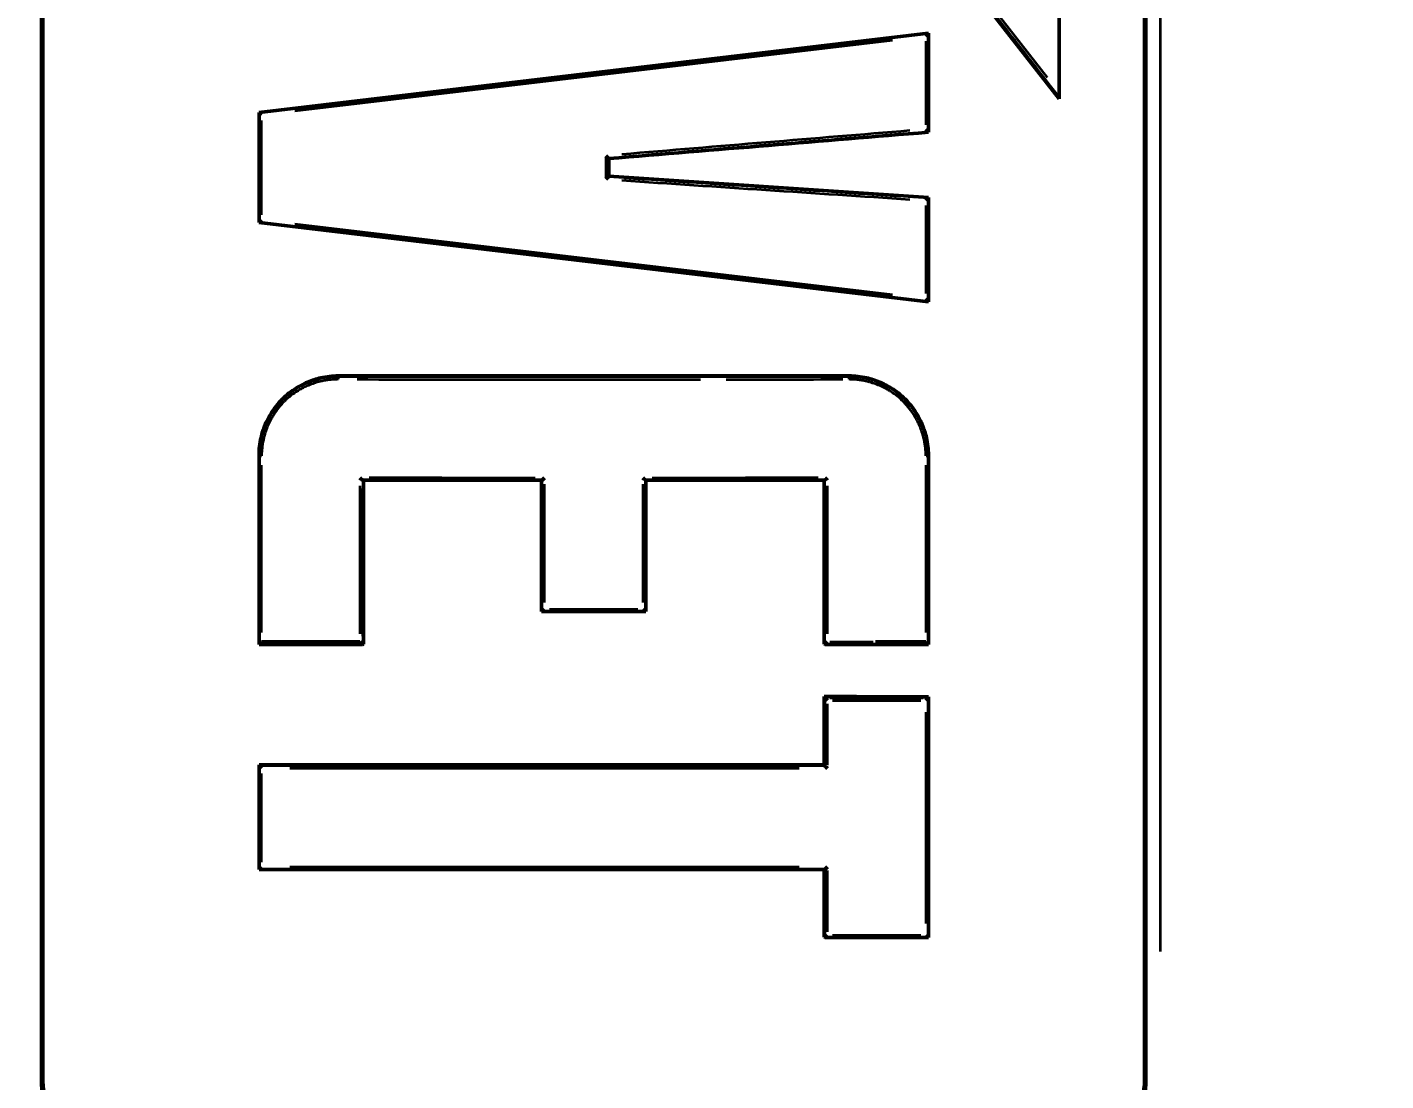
# Model space of a CAD drawing. Header units: millimetres. Extents: x 40 to 2195, y 40 to 1687.
# Drawn here: x 1718.3 to 1769.9, y 831.3 to 871.3 of the extents above; entities that cross this region are included whole.
import ezdxf

# ---------------------------------------------------------------- set-up
doc = ezdxf.new("R2010")
doc.units = ezdxf.units.MM
doc.header["$LTSCALE"] = 8
for name, color, linetype, lineweight in [('Dimension (ISO)', 7, 'Continuous', 25), ('Visible (ISO)', 7, 'Continuous', 50), ('Visible Narrow (ISO)', 7, 'Continuous', 35)]:
    doc.layers.add(name, color=color, linetype=linetype, lineweight=lineweight)
doc.styles.add('Note Text (ANSI)', font='tahoma.ttf')
doc.dimstyles.new('Default (ISO)', dxfattribs={"dimscale": 8, "dimtxt": 1, "dimasz": 2.5, "dimexe": 3.175, "dimexo": 0, "dimgap": 0.762, "dimtad": 1, "dimrnd": 1e-08, "dimzin": 0, "dimdsep": 46, "dimtxsty": 'Note Text (ANSI)', "dimcen": 0.09, "dimdle": 10, "dimclrd": 1, "dimclre": 1, "dimclrt": 1, "dimazin": 0, "dimtfac": 3.5052, "dimtmove": 0, "dimatfit": 3, "dimfxl": 1, "dimtolj": 1, "dimtzin": 0, "dimlwd": -1, "dimlwe": -1, "dimarcsym": 0})

# ---------------------------------------------------------------- blocks, each defined once
blk = doc.blocks.new('*D12')
at = {"layer": 'Defpoints', "color": 0, "transparency": 16777216}
for p in [(1778.421, 1105.216), (1701.164, 772.256), (1778.421, 772.256)]:
    blk.add_point(p, dxfattribs=at)
at = {"layer": 'Dimension (ISO)', "color": 1, "transparency": 16777216}
for p, q in [((1701.164, 772.256), (1701.164, 1130.616)), ((1778.421, 772.256), (1778.421, 1130.616)), ((1721.164, 1105.216), (1758.421, 1105.216))]:
    blk.add_line(p, q, dxfattribs=at)
for points in [[(1721.164, 1108.55), (1721.164, 1101.883), (1701.164, 1105.216)], [(1758.421, 1108.55), (1758.421, 1101.883), (1778.421, 1105.216)]]:
    blk.add_solid(points, dxfattribs=at)
at = {"layer": 'Dimension (ISO)', "color": 1, "transparency": 16777216, "insert": (1690.21, 1121.779), "char_height": 8, "attachment_point": 1, "style": 'Note Text (ANSI)'}
blk.add_mtext('\\A1;77.26 mm [3.042 in]', dxfattribs=at)

msp = doc.modelspace()

# ---------------------------------------------------------------- linework, layer by layer
at = {"layer": 'Visible (ISO)'}
for p, q in [((1718.827, 930.218), (1718.827, 831.294)), ((1757.464, 892.137), (1757.464, 868.798)), ((1748.185, 880.45), (1757.458, 868.578)), ((1752.499, 871.062), (1727.086, 868.053)), ((1752.498, 871.046), (1752.499, 871.062)), ((1752.499, 871.062), (1752.499, 867.305)), ((1757.463, 868.631), (1757.458, 868.578)), ((1727.086, 868.053), (1727.086, 863.872)), ((1727.087, 868.038), (1727.086, 868.053)), ((1752.498, 867.321), (1752.499, 867.305)), ((1740.35, 866.318), (1740.367, 866.303)), ((1740.367, 866.303), (1740.367, 865.629)), ((1740.35, 865.611), (1740.367, 865.629)), ((1752.498, 864.808), (1752.499, 864.827)), ((1752.499, 864.827), (1752.499, 860.864)), ((1727.087, 863.884), (1727.086, 863.872)), ((1727.086, 863.872), (1752.499, 860.864)), ((1752.498, 860.876), (1752.499, 860.864)), ((1749.48, 858.048), (1730.105, 858.048)), ((1727.086, 855.028), (1727.086, 847.855)), ((1752.499, 855.028), (1752.499, 847.855)), ((1731.02, 854.087), (1731.049, 854.084)), ((1731.049, 854.084), (1731.049, 847.855)), ((1737.826, 854.087), (1737.811, 854.084)), ((1737.811, 854.084), (1737.811, 849.101)), ((1741.759, 854.087), (1741.774, 854.084)), ((1741.774, 854.084), (1741.774, 849.101)), ((1748.565, 854.087), (1748.536, 854.084)), ((1748.536, 854.084), (1748.536, 847.855)), ((1737.826, 849.099), (1737.811, 849.101)), ((1741.759, 849.099), (1741.774, 849.101)), ((1727.087, 847.851), (1727.086, 847.855)), ((1731.02, 847.851), (1731.049, 847.855)), ((1748.565, 847.851), (1748.536, 847.855)), ((1752.498, 847.851), (1752.499, 847.855)), ((1748.536, 845.868), (1748.536, 843.283)), ((1748.565, 845.827), (1748.536, 845.868)), ((1752.498, 845.825), (1752.499, 845.866)), ((1752.499, 845.866), (1752.499, 836.736)), ((1727.086, 843.283), (1727.086, 839.319)), ((1748.536, 843.283), (1727.086, 843.283)), ((1727.087, 843.239), (1727.086, 843.283)), ((1748.565, 843.239), (1748.536, 843.283)), ((1760.758, 843.256), (1760.757, 843.256)), ((1760.758, 841.256), (1760.757, 841.256)), ((1727.087, 839.306), (1727.086, 839.319)), ((1727.087, 839.306), (1748.565, 839.306)), ((1748.536, 839.306), (1748.536, 836.735)), ((1748.565, 836.719), (1748.536, 836.735)), ((1752.498, 836.72), (1752.499, 836.736))]:
    msp.add_line(p, q, dxfattribs=at)
for centre, radius, start, end in [((1759.793, 849.656), 1.6, 52.9009, 52.9025), ((1759.792, 848.256), 1.25, 39.4588, 39.4624), ((1759.792, 848.256), 1.25, 320.5359, 320.5406), ((1759.792, 846.856), 1.6, 307.0941, 307.0978)]:
    msp.add_arc(centre, radius, start, end, dxfattribs=at)
for centre, major_axis, ratio, start_param, end_param in [((1752.398, 870.933), (0.1, 0.112), 0.012149, 4.730044, 6.266444), ((1757.463, 868.793), (0, 0.162), 0.005788, 3.2059, 4.742276), ((1727.187, 867.949), (-0.1, 0.0888), 0.014858, 0.016289, 1.552436), ((1740.945, 853.267), (397.122, 33.014), 0.03272, 1.538978, 1.569532), ((1752.398, 867.414), (0.1, -0.0921), 0.015945, 0.017934, 1.553905), ((1740.25, 866.41), (0.1, -0.092), 0.000427, 4.713902, 6.250028), ((1740.25, 865.518), (0.1, 0.0935), 0.00262, 4.711069, 6.247308), ((1740.713, 880.841), (-397.491, 26.543), 0.038157, 1.572475, 1.603001), ((1752.398, 864.714), (0.1, 0.0936), 0.018756, 4.726414, 6.262529), ((1727.187, 863.973), (-0.1, -0.0889), 0.011676, 4.733574, 6.269724), ((1752.398, 860.989), (0.1, -0.112), 0.009637, 0.013914, 1.550317), ((1730.92, 854.187), (0.1, -0.1), 0.025458, 4.715639, 6.251676), ((1739.791, 851.689), (398.157, -0.053), 0.006014, 1.575769, 1.592755), ((1737.926, 854.187), (-0.1, -0.1), 0.011994, 0.018047, 1.546589), ((1741.659, 854.187), (0.1, -0.1), 0.011991, 4.739171, 6.265135), ((1739.793, 851.689), (398.157, 0.012), 0.006014, 1.548835, 1.56582), ((1748.665, 854.187), (-0.1, -0.1), 0.02546, 0.031509, 1.567548), ((1737.926, 849.199), (-0.1, -0.1), 0.017467, 0.01257, 1.549369), ((1739.793, 851.064), (398.535, 0.01), 0.00493, 4.707454, 4.717322), ((1741.659, 849.199), (0.1, -0.1), 0.017468, 4.734181, 6.270615), ((1727.187, 847.951), (-0.1, -0.1), 0.005369, 6.280922, 7.828102), ((1739.787, 850.905), (398.318, 0.097), 0.007662, 4.680499, 4.690376), ((1739.792, 864.844), (399, 0), 0.042365, 4.680785, 4.685258), ((1739.792, 864.844), (399, 0), 0.042365, 4.685258, 4.690146), ((1730.92, 847.951), (0.1, -0.0999), 0.032309, 4.732714, 6.25852), ((1748.665, 847.951), (-0.1, -0.1), 0.032307, 0.024669, 1.552106), ((1739.802, 850.905), (398.238, -0.067), 0.007666, 4.734398, 4.744277), ((1739.792, 864.844), (399, 0), 0.042365, 4.739197, 4.743993), ((1752.398, 847.951), (0.1, -0.1), 0.005371, 4.738233, 6.28545), ((1739.829, 878.455), (-398.155, 1.042), 0.081807, 1.592882, 1.602839), ((1748.665, 845.727), (-0.1, 0.1), 0.012497, 0.069466, 1.605501), ((1752.398, 845.726), (0.0999, 0.0999), 0.039458, 4.704259, 6.240699), ((1727.187, 843.139), (-0.0999, 0.0999), 0.042305, 0.045387, 1.581421), ((1748.665, 843.139), (-0.1, 0.1), 0.015355, 0.072318, 1.608343), ((1727.187, 839.406), (-0.1, -0.1), 0.014755, 6.271537, 7.807581), ((1748.665, 839.406), (-0.0999, -0.0999), 0.041708, 0.01522, 1.551656), ((1748.665, 836.819), (-0.0999, -0.0999), 0.044555, 0.012436, 1.548474), ((1739.79, 849.513), (398.369, -0.282), 0.032108, 4.734441, 4.744315), ((1752.398, 836.82), (0.1, -0.1), 0.017609, 4.76164, 6.297682)]:
    msp.add_ellipse(centre, major_axis=major_axis, ratio=ratio, start_param=start_param, end_param=end_param, dxfattribs=at)
for points, knots in [([(1718.88, 831.342), (1718.88, 847.8), (1718.88, 864.317), (1718.88, 897.321), (1718.88, 913.785), (1718.88, 930.136)], [-9.905801, -9.905801, -9.905801, -9.905801, -4.95291, -4.95291, -0.00002, -0.00002, -0.00002, -0.00002]), ([(1760.705, 831.342), (1760.705, 847.8), (1760.705, 864.317), (1760.705, 897.321), (1760.705, 913.785), (1760.704, 930.136)], [-9.90586, -9.90586, -9.90586, -9.90586, -4.952944, -4.952944, -0.000029, -0.000029, -0.000029, -0.000029]), ([(1760.758, 831.294), (1760.758, 835.417), (1760.758, 839.54), (1760.758, 843.665), (1760.758, 847.791), (1760.758, 851.918), (1760.758, 856.047), (1760.758, 860.579), (1760.758, 865.113), (1760.758, 869.648), (1760.758, 873.378), (1760.758, 877.108), (1760.758, 880.837), (1760.758, 885.039), (1760.758, 889.239), (1760.758, 893.435), (1760.758, 897.49), (1760.758, 901.541), (1760.758, 905.586), (1760.758, 909.2), (1760.758, 912.809), (1760.758, 916.413), (1760.757, 920.016), (1760.757, 923.615), (1760.757, 927.211), (1760.757, 928.214), (1760.757, 929.217), (1760.757, 930.219)], [0, 0, 0, 0, 0.125, 0.125, 0.125, 0.25, 0.25, 0.25, 0.3871702, 0.3871702, 0.3871702, 0.5, 0.5, 0.5, 0.6271482, 0.6271482, 0.6271482, 0.75, 0.75, 0.75, 0.8597323, 0.8597323, 0.8597323, 0.9694057, 0.9694057, 0.9694057, 1, 1, 1, 1]), ([(1730.105, 858.048), (1729.878, 858.048), (1729.653, 858.022), (1729.433, 857.972), (1729.266, 857.934), (1729.102, 857.881), (1728.943, 857.815), (1728.893, 857.794), (1728.843, 857.772), (1728.794, 857.748), (1728.59, 857.65), (1728.398, 857.529), (1728.222, 857.388), (1728.134, 857.318), (1728.05, 857.243), (1727.97, 857.163), (1727.89, 857.083), (1727.814, 856.998), (1727.744, 856.909), (1727.603, 856.733), (1727.482, 856.54), (1727.384, 856.336), (1727.361, 856.288), (1727.339, 856.24), (1727.318, 856.19), (1727.252, 856.031), (1727.199, 855.866), (1727.161, 855.699), (1727.111, 855.479), (1727.086, 855.254), (1727.086, 855.028)], [0.0002129, 0.0002129, 0.0002129, 0.0002129, 0.0682186, 0.0682186, 0.0682186, 0.1197794, 0.1197794, 0.1197794, 0.1360873, 0.1360873, 0.1360873, 0.2040715, 0.2040715, 0.2040715, 0.2378501, 0.2378501, 0.2378501, 0.2719392, 0.2719392, 0.2719392, 0.3399862, 0.3399862, 0.3399862, 0.3560066, 0.3560066, 0.3560066, 0.4078502, 0.4078502, 0.4078502, 0.4758006, 0.4758006, 0.4758006, 0.4758006]), ([(1752.499, 855.028), (1752.499, 855.254), (1752.474, 855.48), (1752.424, 855.7), (1752.385, 855.867), (1752.333, 856.031), (1752.267, 856.19), (1752.246, 856.24), (1752.223, 856.29), (1752.2, 856.339), (1752.102, 856.543), (1751.981, 856.735), (1751.84, 856.911), (1751.77, 856.999), (1751.695, 857.083), (1751.615, 857.163), (1751.535, 857.243), (1751.45, 857.319), (1751.361, 857.39), (1751.185, 857.53), (1750.992, 857.651), (1750.788, 857.749), (1750.74, 857.772), (1750.692, 857.794), (1750.642, 857.815), (1750.483, 857.881), (1750.318, 857.934), (1750.151, 857.972), (1749.931, 858.022), (1749.706, 858.048), (1749.48, 858.048)], [0.000001, 0.000001, 0.000001, 0.000001, 0.0680219, 0.0680219, 0.0680219, 0.1196177, 0.1196177, 0.1196177, 0.1359044, 0.1359044, 0.1359044, 0.2038968, 0.2038968, 0.2038968, 0.237701, 0.237701, 0.237701, 0.2717666, 0.2717666, 0.2717666, 0.3398102, 0.3398102, 0.3398102, 0.3558523, 0.3558523, 0.3558523, 0.4076654, 0.4076654, 0.4076654, 0.4756046, 0.4756046, 0.4756046, 0.4756046]), ([(1721.834, 828.291), (1721.665, 828.291), (1721.496, 828.306), (1721.161, 828.363), (1720.997, 828.406), (1720.73, 828.499), (1720.625, 828.543), (1720.465, 828.621), (1720.408, 828.651), (1720.201, 828.768), (1720.058, 828.866), (1719.85, 829.037), (1719.777, 829.103), (1719.64, 829.24), (1719.574, 829.313), (1719.403, 829.521), (1719.305, 829.663), (1719.187, 829.87), (1719.157, 829.927), (1719.08, 830.087), (1719.036, 830.191), (1718.942, 830.458), (1718.899, 830.622), (1718.856, 830.873), (1718.845, 830.957), (1718.831, 831.126), (1718.828, 831.21), (1718.827, 831.294)], [0.0000013, 0.0000013, 0.0000013, 0.0000013, 0.0508162, 0.0508162, 0.1017788, 0.1017788, 0.1358091, 0.1358091, 0.155268, 0.155268, 0.2071447, 0.2071447, 0.2363776, 0.2363776, 0.265608, 0.265608, 0.3174704, 0.3174704, 0.3369302, 0.3369302, 0.3709684, 0.3709684, 0.4219804, 0.4219804, 0.447385, 0.447385, 0.4727519, 0.4727519, 0.4727519, 0.4727519]), ([(1721.861, 828.364), (1721.665, 828.364), (1721.468, 828.383), (1721.082, 828.46), (1720.893, 828.518), (1720.354, 828.744), (1720.029, 828.961), (1719.48, 829.509), (1719.262, 829.834), (1719.036, 830.373), (1718.977, 830.562), (1718.9, 830.949), (1718.88, 831.145), (1718.88, 831.342)], [-0.4708832, -0.4708832, -0.4708832, -0.4708832, -0.4117986, -0.4117986, -0.3524827, -0.3524827, -0.2354472, -0.2354472, -0.118523, -0.118523, -0.0591371, -0.0591371, -0.0000082, -0.0000082, -0.0000082, -0.0000082]), ([(1760.705, 831.341), (1760.705, 831.146), (1760.686, 830.95), (1760.608, 830.565), (1760.55, 830.376), (1760.325, 829.838), (1760.108, 829.513), (1759.559, 828.964), (1759.235, 828.746), (1758.695, 828.519), (1758.505, 828.461), (1758.118, 828.383), (1757.921, 828.364), (1757.724, 828.364)], [-0.4707471, -0.4707471, -0.4707471, -0.4707471, -0.4116871, -0.4116871, -0.3523848, -0.3523848, -0.2353862, -0.2353862, -0.1185325, -0.1185325, -0.0591231, -0.0591231, -0.000001, -0.000001, -0.000001, -0.000001]), ([(1760.758, 831.294), (1760.758, 831.071), (1760.732, 830.847), (1760.682, 830.628), (1760.632, 830.41), (1760.558, 830.196), (1760.46, 829.994), (1760.363, 829.791), (1760.242, 829.599), (1760.102, 829.423), (1759.961, 829.247), (1759.801, 829.087), (1759.625, 828.947), (1759.449, 828.807), (1759.257, 828.686), (1759.054, 828.589), (1758.851, 828.491), (1758.637, 828.416), (1758.418, 828.366), (1758.199, 828.317), (1757.975, 828.291), (1757.751, 828.291)], [0, 0, 0, 0, 0.142857, 0.142857, 0.142857, 0.285714, 0.285714, 0.285714, 0.428571, 0.428571, 0.428571, 0.571429, 0.571429, 0.571429, 0.714286, 0.714286, 0.714286, 0.857143, 0.857143, 0.857143, 1, 1, 1, 1])]:
    msp.add_open_spline(points, degree=3, knots=knots, dxfattribs=at)
at = {"layer": 'Visible Narrow (ISO)'}
for p, q in [((1761.301, 925.381), (1761.301, 836.191)), ((1748.802, 879.884), (1757.008, 869.381)), ((1751.228, 870.896), (1728.357, 868.189)), ((1751.14, 870.785), (1728.445, 868.099)), ((1752.401, 870.758), (1752.401, 867.59)), ((1752.498, 867.508), (1752.498, 870.86)), ((1727.087, 867.831), (1727.087, 864.092)), ((1727.184, 864.171), (1727.184, 867.751)), ((1740.25, 866.365), (1740.25, 865.562)), ((1752.401, 864.527), (1752.401, 861.174)), ((1752.498, 861.073), (1752.498, 864.611)), ((1728.444, 863.823), (1751.14, 861.137)), ((1730.093, 858.021), (1730.104, 858.046)), ((1749.492, 858.021), (1749.481, 858.046)), ((1727.087, 855.015), (1727.086, 855.027)), ((1752.498, 855.015), (1752.499, 855.027)), ((1727.184, 848.302), (1727.184, 854.658)), ((1752.401, 854.658), (1752.401, 848.302)), ((1730.918, 853.872), (1730.918, 848.257)), ((1737.926, 849.444), (1737.926, 853.934)), ((1741.659, 853.934), (1741.659, 849.444)), ((1748.667, 848.257), (1748.667, 853.872)), ((1748.565, 845.697), (1748.565, 843.368)), ((1748.667, 843.263), (1748.667, 845.593)), ((1752.401, 845.275), (1752.401, 837.258)), ((1727.087, 843.042), (1727.087, 839.503)), ((1727.184, 839.587), (1727.184, 842.947)), ((1747.593, 843.134), (1728.258, 843.134)), ((1728.258, 839.4), (1747.593, 839.4)), ((1748.667, 836.942), (1748.667, 839.271)), ((1748.565, 839.177), (1748.565, 836.849)), ((1718.811, 831.278), (1718.827, 831.293)), ((1718.83, 831.297), (1718.877, 831.339)), ((1760.755, 831.297), (1760.708, 831.339)), ((1760.774, 831.278), (1760.758, 831.293))]:
    msp.add_line(p, q, dxfattribs=at)
for centre, major_axis, ratio, start_param, end_param in [((1740.939, 853.359), (397.724, 33.063), 0.032731, 1.54078, 1.568279), ((1745.08, 865.765), (-106.844, -8.837), 0.008791, 4.647867, 4.750256), ((1740.956, 867.213), (0.001, 437.069), 0.001385, 1.572926, 1.574382), ((1740.713, 880.845), (-398.036, 26.579), 0.038163, 1.57396, 1.601431), ((1740.707, 880.747), (-398.093, 26.582), 0.038162, 1.573723, 1.601196), ((1730.093, 857.92), (0, 0.1), 0.024321, 0.131035, 1.496597), ((1739.792, 866.091), (-399, 0), 0.020486, 1.548293, 1.580965), ((1739.792, 866.091), (-399, 0), 0.020486, 1.583397, 1.594498), ((1749.492, 857.92), (0, 0.1), 0.024321, 4.786026, 6.152111), ((1727.187, 855.014), (-0.1, 0), 0.026871, 0.079866, 1.462384), ((1752.398, 855.014), (0.1, 0), 0.026871, 4.821362, 6.203362), ((1739.792, 865.625), (399, 0), 0.028676, 4.691023, 4.70683), ((1739.792, 865.625), (399, 0), 0.028676, 4.717949, 4.733755), ((1731.036, 867.249), (0.001, 455.535), 0.000034, 1.60038, 1.612707), ((1737.82, 867.252), (0, -455.694), 0.000014, 1.531497, 1.541354), ((1741.767, 867.25), (0, 455.646), 0.000017, 1.600238, 1.610096), ((1748.552, 867.251), (0, -455.577), 0.000029, 1.528885, 1.541212), ((1739.792, 865.001), (399, 0), 0.039615, 4.708178, 4.7166), ((1739.792, 864.844), (399, 0), 0.042365, 4.73486, 4.738969), ((1739.838, 878.429), (-398.33, 1.043), 0.081808, 1.593416, 1.602305), ((1739.829, 878.365), (-398.758, 1.044), 0.081824, 1.593646, 1.602076), ((1739.783, 849.609), (398.76, -0.282), 0.032082, 4.735162, 4.743592)]:
    msp.add_ellipse(centre, major_axis=major_axis, ratio=ratio, start_param=start_param, end_param=end_param, dxfattribs=at)
for points in [[(1718.81, 930.236), (1718.81, 922.051), (1718.81, 905.615), (1718.81, 880.844), (1718.81, 856.032), (1718.81, 839.516), (1718.81, 831.277)], [(1760.775, 831.277), (1760.775, 839.516), (1760.775, 856.032), (1760.775, 880.844), (1760.775, 905.615), (1760.775, 922.051), (1760.775, 930.236)]]:
    msp.add_open_spline(points, degree=3, dxfattribs=at)
for points, knots in [([(1748.218, 880.465), (1748.641, 879.923), (1749.068, 879.376), (1749.502, 878.821), (1749.675, 878.6), (1749.849, 878.377), (1750.023, 878.154), (1750.16, 877.979), (1750.298, 877.802), (1750.436, 877.625), (1750.721, 877.26), (1751.009, 876.892), (1751.299, 876.521), (1751.356, 876.448), (1751.413, 876.375), (1751.47, 876.301), (1751.815, 875.86), (1752.163, 875.416), (1752.51, 874.971), (1752.589, 874.869), (1752.669, 874.767), (1752.749, 874.665), (1752.814, 874.582), (1752.878, 874.5), (1752.943, 874.417), (1753.346, 873.9), (1753.75, 873.384), (1754.155, 872.866), (1754.229, 872.77), (1754.304, 872.675), (1754.378, 872.58), (1754.613, 872.279), (1754.848, 871.979), (1755.084, 871.676), (1755.341, 871.347), (1755.6, 871.015), (1755.86, 870.683), (1756.391, 870.004), (1756.926, 869.319), (1757.463, 868.631)], [0, 0, 0, 0, 0.1461586, 0.1461586, 0.1461586, 0.2043602, 0.2043602, 0.2043602, 0.25, 0.25, 0.25, 0.3440258, 0.3440258, 0.3440258, 0.3625777, 0.3625777, 0.3625777, 0.4743193, 0.4743193, 0.4743193, 0.5, 0.5, 0.5, 0.5208071, 0.5208071, 0.5208071, 0.6508559, 0.6508559, 0.6508559, 0.6747772, 0.6747772, 0.6747772, 0.75, 0.75, 0.75, 0.8321368, 0.8321368, 0.8321368, 1, 1, 1, 1]), ([(1727.087, 863.884), (1728.348, 863.735), (1729.569, 863.59), (1730.747, 863.451), (1731.104, 863.409), (1731.457, 863.367), (1731.806, 863.326), (1732.475, 863.246), (1733.128, 863.169), (1733.769, 863.093), (1734.376, 863.021), (1734.972, 862.951), (1735.558, 862.882), (1735.604, 862.876), (1735.65, 862.871), (1735.696, 862.865), (1735.783, 862.855), (1735.87, 862.845), (1735.956, 862.834), (1736.006, 862.828), (1736.057, 862.822), (1736.107, 862.816), (1736.692, 862.747), (1737.268, 862.679), (1737.837, 862.612), (1738.415, 862.543), (1738.986, 862.476), (1739.553, 862.409), (1739.741, 862.386), (1739.929, 862.364), (1740.116, 862.342), (1740.322, 862.318), (1740.527, 862.293), (1740.732, 862.269), (1741.292, 862.203), (1741.851, 862.137), (1742.412, 862.07), (1742.948, 862.007), (1743.485, 861.943), (1744.027, 861.879), (1744.032, 861.878), (1744.038, 861.878), (1744.043, 861.877), (1744.504, 861.823), (1744.968, 861.768), (1745.437, 861.712), (1746.007, 861.645), (1746.584, 861.576), (1747.17, 861.507), (1747.482, 861.47), (1747.796, 861.433), (1748.114, 861.395), (1748.883, 861.304), (1749.671, 861.211), (1750.474, 861.116), (1751.138, 861.037), (1751.813, 860.958), (1752.498, 860.876)], [0, 0, 0, 0, 0.127896, 0.127896, 0.127896, 0.1666667, 0.1666667, 0.1666667, 0.240897, 0.240897, 0.240897, 0.3112393, 0.3112393, 0.3112393, 0.3167755, 0.3167755, 0.3167755, 0.3272358, 0.3272358, 0.3272358, 0.3333333, 0.3333333, 0.3333333, 0.4042537, 0.4042537, 0.4042537, 0.4761567, 0.4761567, 0.4761567, 0.5, 0.5, 0.5, 0.5261369, 0.5261369, 0.5261369, 0.5976218, 0.5976218, 0.5976218, 0.6659806, 0.6659806, 0.6659806, 0.6666667, 0.6666667, 0.6666667, 0.7248598, 0.7248598, 0.7248598, 0.795667, 0.795667, 0.795667, 0.8333333, 0.8333333, 0.8333333, 0.9245985, 0.9245985, 0.9245985, 1, 1, 1, 1]), ([(1730.093, 858.02), (1729.967, 858.02), (1729.841, 858.012), (1729.662, 857.989), (1729.608, 857.981), (1729.474, 857.957), (1729.395, 857.939), (1729.194, 857.885), (1729.072, 857.844), (1728.874, 857.763), (1728.796, 857.727), (1728.676, 857.665), (1728.633, 857.642), (1728.466, 857.546), (1728.347, 857.465), (1728.154, 857.313), (1728.076, 857.245), (1727.99, 857.162), (1727.978, 857.15), (1727.88, 857.051), (1727.798, 856.959), (1727.646, 856.764), (1727.576, 856.662), (1727.505, 856.543), (1727.497, 856.529), (1727.481, 856.502), (1727.474, 856.489), (1727.409, 856.372), (1727.358, 856.267), (1727.269, 856.05), (1727.231, 855.94), (1727.196, 855.815), (1727.193, 855.803), (1727.177, 855.744), (1727.165, 855.697), (1727.131, 855.537), (1727.113, 855.423), (1727.092, 855.21), (1727.087, 855.112), (1727.087, 855.014)], [0.0000049, 0.0000049, 0.0000049, 0.0000049, 0.0802062, 0.0802062, 0.1149888, 0.1149888, 0.1666667, 0.1666667, 0.2476357, 0.2476357, 0.302277, 0.302277, 0.3333333, 0.3333333, 0.4242645, 0.4242645, 0.489484, 0.489484, 0.5, 0.5, 0.5783644, 0.5783644, 0.6569227, 0.6569227, 0.6666667, 0.6666667, 0.6767098, 0.6767098, 0.7510871, 0.7510871, 0.8252424, 0.8252424, 0.8333333, 0.8333333, 0.863957, 0.863957, 0.9375224, 0.9375224, 1, 1, 1, 1]), ([(1730.091, 857.919), (1730.029, 857.918), (1729.968, 857.916), (1729.846, 857.908), (1729.784, 857.903), (1729.672, 857.888), (1729.621, 857.88), (1729.51, 857.86), (1729.45, 857.847), (1729.375, 857.829), (1729.36, 857.825), (1729.271, 857.801), (1729.198, 857.778), (1729.053, 857.727), (1728.981, 857.699), (1728.861, 857.645), (1728.811, 857.622), (1728.721, 857.575), (1728.681, 857.553), (1728.545, 857.475), (1728.453, 857.415), (1728.275, 857.284), (1728.19, 857.214), (1728.096, 857.126), (1728.082, 857.113), (1728.058, 857.089), (1728.046, 857.078), (1727.962, 856.993), (1727.893, 856.916), (1727.763, 856.756), (1727.703, 856.672), (1727.621, 856.545), (1727.596, 856.504), (1727.565, 856.449), (1727.557, 856.437), (1727.513, 856.357), (1727.479, 856.288), (1727.415, 856.149), (1727.386, 856.078), (1727.334, 855.935), (1727.311, 855.863), (1727.288, 855.78), (1727.285, 855.769), (1727.27, 855.714), (1727.259, 855.671), (1727.237, 855.567), (1727.226, 855.507), (1727.208, 855.387), (1727.2, 855.326), (1727.19, 855.206), (1727.186, 855.145), (1727.184, 855.06), (1727.184, 855.036), (1727.184, 855.011)], [0, 0, 0, 0, 0.040185, 0.040185, 0.080863, 0.080863, 0.115475, 0.115475, 0.156169, 0.156169, 0.166667, 0.166667, 0.216934, 0.216934, 0.267397, 0.267397, 0.303094, 0.303094, 0.333333, 0.333333, 0.405153, 0.405153, 0.477396, 0.477396, 0.489696, 0.489696, 0.5, 0.5, 0.567711, 0.567711, 0.635156, 0.635156, 0.666667, 0.666667, 0.676248, 0.676248, 0.726214, 0.726214, 0.776172, 0.776172, 0.825855, 0.825855, 0.833333, 0.833333, 0.863319, 0.863319, 0.90382, 0.90382, 0.944276, 0.944276, 0.984176, 0.984176, 1, 1, 1, 1]), ([(1749.492, 858.02), (1749.027, 858.02), (1748.542, 858.02), (1748.037, 858.02), (1747.646, 858.02), (1747.242, 858.02), (1746.825, 858.02), (1746.784, 858.02), (1746.743, 858.02), (1746.702, 858.02), (1746.208, 858.02), (1745.696, 858.02), (1745.17, 858.02), (1744.687, 858.02), (1744.193, 858.02), (1743.691, 858.02), (1743.646, 858.02), (1743.6, 858.02), (1743.554, 858.02), (1743.536, 858.02), (1743.518, 858.02), (1743.499, 858.02), (1743.342, 858.02), (1743.184, 858.02), (1743.026, 858.02), (1742.621, 858.02), (1742.211, 858.02), (1741.799, 858.02), (1741.225, 858.02), (1740.645, 858.02), (1740.063, 858.02), (1740.054, 858.02), (1740.045, 858.02), (1740.035, 858.02), (1739.458, 858.02), (1738.878, 858.02), (1738.299, 858.02), (1737.72, 858.02), (1737.141, 858.02), (1736.567, 858.02), (1736.529, 858.02), (1736.492, 858.02), (1736.454, 858.02), (1735.946, 858.02), (1735.442, 858.02), (1734.944, 858.02), (1734.436, 858.02), (1733.936, 858.02), (1733.446, 858.02), (1733.359, 858.02), (1733.271, 858.02), (1733.184, 858.02), (1733.122, 858.02), (1733.06, 858.02), (1732.998, 858.02), (1732.4, 858.02), (1731.819, 858.02), (1731.254, 858.02), (1730.86, 858.02), (1730.473, 858.02), (1730.093, 858.02)], [0, 0, 0, 0, 0.0900588, 0.0900588, 0.0900588, 0.1598038, 0.1598038, 0.1598038, 0.1666667, 0.1666667, 0.1666667, 0.2486316, 0.2486316, 0.2486316, 0.3237626, 0.3237626, 0.3237626, 0.3305966, 0.3305966, 0.3305966, 0.3333333, 0.3333333, 0.3333333, 0.3567519, 0.3567519, 0.3567519, 0.4166667, 0.4166667, 0.4166667, 0.5, 0.5, 0.5, 0.5013409, 0.5013409, 0.5013409, 0.5840038, 0.5840038, 0.5840038, 0.6666667, 0.6666667, 0.6666667, 0.6720827, 0.6720827, 0.6720827, 0.7452647, 0.7452647, 0.7452647, 0.8199258, 0.8199258, 0.8199258, 0.8333333, 0.8333333, 0.8333333, 0.8429008, 0.8429008, 0.8429008, 0.9354731, 0.9354731, 0.9354731, 1, 1, 1, 1]), ([(1752.498, 855.014), (1752.498, 855.14), (1752.49, 855.266), (1752.467, 855.445), (1752.459, 855.499), (1752.435, 855.633), (1752.417, 855.712), (1752.363, 855.913), (1752.322, 856.034), (1752.241, 856.232), (1752.205, 856.311), (1752.143, 856.431), (1752.12, 856.474), (1752.024, 856.641), (1751.943, 856.76), (1751.791, 856.953), (1751.723, 857.031), (1751.64, 857.117), (1751.628, 857.129), (1751.529, 857.228), (1751.437, 857.309), (1751.242, 857.461), (1751.14, 857.531), (1751.02, 857.602), (1751.007, 857.61), (1750.98, 857.626), (1750.966, 857.633), (1750.845, 857.701), (1750.733, 857.754), (1750.511, 857.844), (1750.4, 857.882), (1750.281, 857.915), (1750.275, 857.916), (1750.222, 857.93), (1750.175, 857.942), (1750.015, 857.976), (1749.901, 857.994), (1749.688, 858.015), (1749.59, 858.02), (1749.492, 858.02)], [0, 0, 0, 0, 0.0801953, 0.0801953, 0.1150105, 0.1150105, 0.1666667, 0.1666667, 0.2474355, 0.2474355, 0.302298, 0.302298, 0.3333333, 0.3333333, 0.4241811, 0.4241811, 0.4895035, 0.4895035, 0.5, 0.5, 0.5783408, 0.5783408, 0.6569091, 0.6569091, 0.6666667, 0.6666667, 0.6767282, 0.6767282, 0.7550308, 0.7550308, 0.8292962, 0.8292962, 0.8333333, 0.8333333, 0.8639742, 0.8639742, 0.9375378, 0.9375378, 0.9999958, 0.9999958, 0.9999958, 0.9999958]), ([(1752.401, 855.011), (1752.401, 855.073), (1752.399, 855.134), (1752.391, 855.256), (1752.386, 855.317), (1752.371, 855.43), (1752.363, 855.481), (1752.343, 855.592), (1752.33, 855.652), (1752.312, 855.727), (1752.308, 855.742), (1752.284, 855.831), (1752.261, 855.904), (1752.21, 856.049), (1752.182, 856.121), (1752.128, 856.241), (1752.105, 856.291), (1752.058, 856.381), (1752.036, 856.422), (1751.958, 856.557), (1751.898, 856.649), (1751.767, 856.826), (1751.697, 856.911), (1751.609, 857.006), (1751.596, 857.02), (1751.571, 857.045), (1751.56, 857.056), (1751.476, 857.14), (1751.399, 857.209), (1751.239, 857.339), (1751.155, 857.399), (1751.028, 857.481), (1750.987, 857.506), (1750.932, 857.537), (1750.919, 857.545), (1750.84, 857.589), (1750.771, 857.623), (1750.632, 857.687), (1750.561, 857.716), (1750.418, 857.768), (1750.346, 857.791), (1750.263, 857.815), (1750.252, 857.817), (1750.197, 857.832), (1750.153, 857.843), (1750.05, 857.865), (1749.99, 857.876), (1749.87, 857.894), (1749.809, 857.902), (1749.688, 857.912), (1749.628, 857.916), (1749.543, 857.918), (1749.519, 857.918), (1749.494, 857.919)], [0, 0, 0, 0, 0.040178, 0.040178, 0.080849, 0.080849, 0.115497, 0.115497, 0.156185, 0.156185, 0.166667, 0.166667, 0.21691, 0.21691, 0.267346, 0.267346, 0.303115, 0.303115, 0.333333, 0.333333, 0.405084, 0.405084, 0.477262, 0.477262, 0.489716, 0.489716, 0.5, 0.5, 0.567738, 0.567738, 0.635222, 0.635222, 0.666667, 0.666667, 0.676267, 0.676267, 0.726259, 0.726259, 0.776243, 0.776243, 0.82595, 0.82595, 0.833333, 0.833333, 0.863337, 0.863337, 0.903844, 0.903844, 0.944306, 0.944306, 0.984213, 0.984213, 1, 1, 1, 1]), ([(1727.087, 855.014), (1727.087, 854.506), (1727.087, 854.001), (1727.087, 853.279), (1727.087, 853.056), (1727.087, 852.758), (1727.087, 852.681), (1727.087, 852.233), (1727.087, 851.867), (1727.087, 851.135), (1727.087, 850.769), (1727.087, 850.357), (1727.087, 850.315), (1727.087, 850.273), (1727.087, 849.782), (1727.087, 849.281), (1727.087, 848.469), (1727.087, 848.161), (1727.087, 847.851)], [0, 0, 0, 0, 0.2074702, 0.2074702, 0.3006503, 0.3006503, 0.3333333, 0.3333333, 0.4911427, 0.4911427, 0.648863, 0.648863, 0.6666667, 0.6666667, 0.6666667, 0.8745405, 0.8745405, 1, 1, 1, 1]), ([(1752.498, 847.851), (1752.498, 848.397), (1752.498, 848.95), (1752.498, 849.508), (1752.498, 849.608), (1752.498, 849.707), (1752.498, 849.806), (1752.498, 849.915), (1752.498, 850.024), (1752.498, 850.133), (1752.498, 850.549), (1752.498, 850.968), (1752.498, 851.393), (1752.498, 851.753), (1752.498, 852.117), (1752.498, 852.488), (1752.498, 852.505), (1752.498, 852.521), (1752.498, 852.538), (1752.498, 853.137), (1752.498, 853.755), (1752.498, 854.387), (1752.498, 854.595), (1752.498, 854.804), (1752.498, 855.014)], [0, 0, 0, 0, 0.243001, 0.243001, 0.243001, 0.286188, 0.286188, 0.286188, 0.333333, 0.333333, 0.333333, 0.513828, 0.513828, 0.513828, 0.666667, 0.666667, 0.666667, 0.67343, 0.67343, 0.67343, 0.919387, 0.919387, 0.919387, 1, 1, 1, 1]), ([(1731.02, 854.087), (1731.342, 854.087), (1731.668, 854.087), (1731.998, 854.087), (1732.379, 854.087), (1732.765, 854.087), (1733.155, 854.087), (1733.623, 854.087), (1734.097, 854.087), (1734.582, 854.087), (1734.854, 854.087), (1735.13, 854.087), (1735.409, 854.087), (1736.048, 854.087), (1736.707, 854.087), (1737.384, 854.087), (1737.531, 854.087), (1737.678, 854.087), (1737.826, 854.087)], [0, 0, 0, 0, 0.15495, 0.15495, 0.15495, 0.333333, 0.333333, 0.333333, 0.546903, 0.546903, 0.546903, 0.666667, 0.666667, 0.666667, 0.940711, 0.940711, 0.940711, 1, 1, 1, 1]), ([(1741.759, 854.087), (1742.141, 854.087), (1742.529, 854.087), (1743.25, 854.087), (1743.581, 854.087), (1744.366, 854.087), (1744.821, 854.087), (1745.343, 854.087), (1745.4, 854.087), (1745.691, 854.087), (1745.927, 854.087), (1746.821, 854.087), (1747.497, 854.087), (1748.314, 854.087), (1748.439, 854.087), (1748.565, 854.087)], [0, 0, 0, 0, 0.181533, 0.181533, 0.333333, 0.333333, 0.538519, 0.538519, 0.563826, 0.563826, 0.666667, 0.666667, 0.949142, 0.949142, 1, 1, 1, 1]), ([(1752.498, 836.72), (1752.498, 837.229), (1752.498, 837.747), (1752.498, 838.273), (1752.498, 838.701), (1752.498, 839.134), (1752.498, 839.571), (1752.498, 840.075), (1752.498, 840.585), (1752.498, 841.103), (1752.498, 841.215), (1752.498, 841.327), (1752.498, 841.439), (1752.498, 841.813), (1752.498, 842.191), (1752.498, 842.577), (1752.498, 843.317), (1752.498, 844.081), (1752.498, 844.866), (1752.498, 845.182), (1752.498, 845.502), (1752.498, 845.825)], [0, 0, 0, 0, 0.183645, 0.183645, 0.183645, 0.333333, 0.333333, 0.333333, 0.506027, 0.506027, 0.506027, 0.543198, 0.543198, 0.543198, 0.666667, 0.666667, 0.666667, 0.904151, 0.904151, 0.904151, 1, 1, 1, 1]), ([(1748.565, 843.239), (1747.83, 843.239), (1747.059, 843.239), (1746.253, 843.239), (1745.447, 843.239), (1744.607, 843.239), (1743.727, 843.239), (1742.983, 843.239), (1742.211, 843.239), (1741.409, 843.239), (1741.261, 843.239), (1741.112, 843.239), (1740.962, 843.239), (1739.998, 843.239), (1738.991, 843.239), (1737.937, 843.239), (1736.884, 843.239), (1735.784, 843.239), (1734.636, 843.239), (1734.508, 843.239), (1734.379, 843.239), (1734.249, 843.239), (1733.22, 843.239), (1732.154, 843.239), (1731.038, 843.239), (1729.781, 843.239), (1728.463, 843.239), (1727.087, 843.239)], [0, 0, 0, 0, 0.142857, 0.142857, 0.142857, 0.285714, 0.285714, 0.285714, 0.406341, 0.406341, 0.406341, 0.428571, 0.428571, 0.428571, 0.571429, 0.571429, 0.571429, 0.714286, 0.714286, 0.714286, 0.730295, 0.730295, 0.730295, 0.857143, 0.857143, 0.857143, 1, 1, 1, 1])]:
    msp.add_open_spline(points, degree=3, knots=knots, dxfattribs=at)

# ---------------------------------------------------------------- dimensions: what is measured, and where the dimension line sits
at = {"layer": 'Dimension (ISO)', "color": 1, "true_color": 0xff0000}
dim = msp.add_linear_dim(base=(1778.421, 1105.216), p1=(1701.164, 772.256), p2=(1778.421, 772.256), angle=180, text='<> mm [3.042 in]', dimstyle='Default (ISO)', override={"dimgap": 0.762, "dimdec": 2, "dimpost": '', "dimtol": 0, "dimlim": 0, "dimtp": 0, "dimtm": 0, "dimtdec": 2, "dimtofl": 0, "dimatfit": 1}, dxfattribs=at)
dim.commit()
dim.dimension.update_dxf_attribs({"geometry": '*D12', "text_midpoint": (1739.792, 1105.216), "dimtype": 160})

doc.saveas('drawing.dxf')
